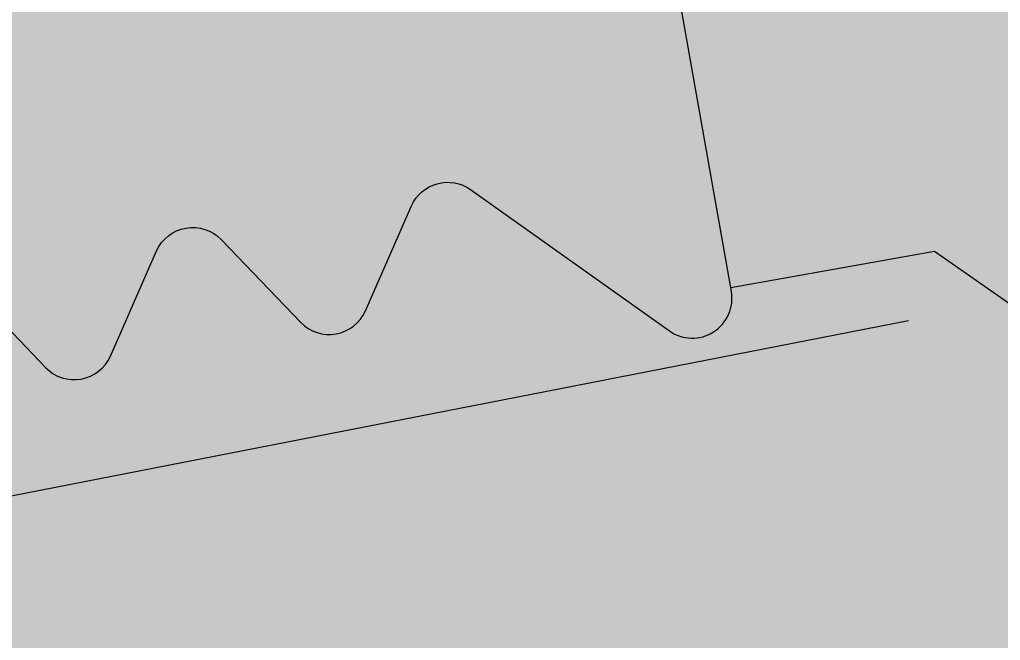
# Model space of a CAD drawing. Header units: millimetres. Extents: x -455656 to 9247092, y 0 to 412358.
# Drawn here: x 75385.52 to 75393.02, y 354021.02 to 354025.77 of the extents above; entities that cross this region are included whole.
import ezdxf
from ezdxf import colors
from ezdxf.entities.mleader import LeaderData, LeaderLine
from ezdxf.enums import TextEntityAlignment as Align
from ezdxf.math import Vec2, Vec3

# ---------------------------------------------------------------- set-up
doc = ezdxf.new("R2018")
doc.units = ezdxf.units.MM
doc.header["$MEASUREMENT"] = 0
doc.layers.get('0').update_dxf_attribs({"color": 250, "lineweight": 9})
doc.layers.add('АР_Названия помещений', color=124, linetype='Continuous', lineweight=5, plot=False)
for name, color, linetype, lineweight in [('АР_Номер помещения', 1, 'Continuous', 25), ('АР_Помещения_площадь', 19, 'Continuous', 9), ('подлога', 250, 'Continuous', 9)]:
    doc.layers.add(name, color=color, linetype=linetype, lineweight=lineweight)
doc.styles.add('ISOCPEUR', font='isocpeur.ttf', dxfattribs={"width": 0.7})
doc.styles.get("Standard").update_dxf_attribs({"font": 'isocpeur.ttf'})

# ---------------------------------------------------------------- blocks, each defined once
blk = doc.blocks.new('*U232')
at = {"color": 7, "style": 'ISOCPEUR', "width": 0.7, "flags": 1}
blk.add_attdef('КАТЕГОРИЯ', (-499.1655, -2092.1864), '', height=250, dxfattribs=at)
at = {"layer": 'АР_Номер помещения', "color": 7, "style": 'ISOCPEUR', "width": 0.7}
blk.add_attdef('НОМЕР_ПОМЕЩЕНИЯ', text='', height=300, dxfattribs=at).set_placement((1135.2371, -4683.519), align=Align.MIDDLE_CENTER)
at = {"layer": 'АР_Помещения_площадь', "color": 7, "lineweight": 30, "width": 0.7, "flags": 104}
blk.add_attdef('ИМЯ_ПОМЕЩЕНИЯ', text='', height=100, dxfattribs=at).set_placement((157.6277, 1217.1414), align=Align.MIDDLE_CENTER)
at = {"layer": 'АР_Помещения_площадь', "color": 7, "style": 'ISOCPEUR', "width": 0.7}
blk.add_attdef('ПЛОЩАДЬ_ПОМЕЩЕНИЯ', text='', height=200, dxfattribs=at).set_placement((6388.0509, -10752.088), align=Align.MIDDLE_RIGHT)
blk = doc.blocks.new('*U228')
at = {"color": 7, "style": 'ISOCPEUR', "width": 0.7, "flags": 1}
blk.add_attdef('КАТЕГОРИЯ', (-499.1655, -2092.1864), '', height=250, dxfattribs=at)
at = {"layer": 'АР_Номер помещения', "color": 7, "style": 'ISOCPEUR', "width": 0.7}
blk.add_attdef('НОМЕР_ПОМЕЩЕНИЯ', text='', height=300, dxfattribs=at).set_placement((-20232.6794, 2600.0775), align=Align.MIDDLE_CENTER)
at = {"layer": 'АР_Помещения_площадь', "color": 7, "style": 'ISOCPEUR', "width": 0.7}
blk.add_attdef('ПЛОЩАДЬ_ПОМЕЩЕНИЯ', text='', height=200, dxfattribs=at).set_placement((-20053.4577, 1769.6832), align=Align.MIDDLE_RIGHT)
at = {"layer": 'АР_Помещения_площадь', "color": 7, "lineweight": 30, "width": 0.7, "flags": 104}
blk.add_attdef('ИМЯ_ПОМЕЩЕНИЯ', text='', height=100, dxfattribs=at).set_placement((157.6277, 1217.1414), align=Align.MIDDLE_CENTER)
blk = doc.blocks.new('*U229')
at = {"color": 7, "style": 'ISOCPEUR', "width": 0.7, "flags": 1}
blk.add_attdef('КАТЕГОРИЯ', (-499.1655, -2092.1864), '', height=250, dxfattribs=at)
at = {"layer": 'АР_Номер помещения', "color": 7, "style": 'ISOCPEUR', "width": 0.7}
blk.add_attdef('НОМЕР_ПОМЕЩЕНИЯ', text='', height=300, dxfattribs=at).set_placement((-17103.9187, 4164.0089), align=Align.MIDDLE_CENTER)
at = {"layer": 'АР_Помещения_площадь', "color": 7, "style": 'ISOCPEUR', "width": 0.7}
blk.add_attdef('ПЛОЩАДЬ_ПОМЕЩЕНИЯ', text='', height=200, dxfattribs=at).set_placement((-15108.805, 2968.3807), align=Align.MIDDLE_RIGHT)
at = {"layer": 'АР_Помещения_площадь', "color": 7, "lineweight": 30, "width": 0.7, "flags": 104}
blk.add_attdef('ИМЯ_ПОМЕЩЕНИЯ', text='', height=100, dxfattribs=at).set_placement((157.6277, 1217.1414), align=Align.MIDDLE_CENTER)
blk = doc.blocks.new('_DotSmall')
at = {"color": 0, "linetype": 'ByBlock', "const_width": 0.5}
blk.add_lwpolyline([(-0.0625, 0, 1), (0.0625, 0, 1)], format="xyb", close=True, dxfattribs=at)

msp = doc.modelspace()

# ---------------------------------------------------------------- linework, layer by layer
at = {"layer": 'подлога', "color": 5, "ltscale": 150}
msp.add_line((75392.3189, 354023.462), (73331.1222, 353621.5128), dxfattribs=at)
msp.add_line((75392.3189, 354023.462), (73331.1222, 353621.5128), dxfattribs=at)
msp.add_line((75392.3189, 354023.462), (73331.1222, 353621.5128), dxfattribs=at)
msp.add_line((75392.3189, 354023.462), (73331.1222, 353621.5128), dxfattribs=at)
msp.add_line((75392.3189, 354023.462), (73331.1222, 353621.5128), dxfattribs=at)
msp.add_line((75392.3189, 354023.462), (73331.1222, 353621.5128), dxfattribs=at)
msp.add_line((75392.3189, 354023.462), (73331.1222, 353621.5128), dxfattribs=at)
msp.add_line((75392.3189, 354023.462), (73331.1222, 353621.5128), dxfattribs=at)
msp.add_line((75392.3189, 354023.462), (73331.1222, 353621.5128), dxfattribs=at)
msp.add_line((75392.3189, 354023.462), (73331.1222, 353621.5128), dxfattribs=at)
msp.add_line((75392.3189, 354023.462), (73331.1222, 353621.5128), dxfattribs=at)
msp.add_line((75392.3189, 354023.462), (73331.1222, 353621.5128), dxfattribs=at)
msp.add_line((75392.3189, 354023.462), (73331.1222, 353621.5128), dxfattribs=at)
msp.add_line((75392.3189, 354023.462), (73331.1222, 353621.5128), dxfattribs=at)
msp.add_line((75392.3189, 354023.462), (73331.1222, 353621.5128), dxfattribs=at)
msp.add_line((75392.3189, 354023.462), (73331.1222, 353621.5128), dxfattribs=at)
msp.add_line((75392.3189, 354023.462), (73331.1222, 353621.5128), dxfattribs=at)
msp.add_line((75392.3189, 354023.462), (73331.1222, 353621.5128), dxfattribs=at)
msp.add_line((75392.3189, 354023.462), (73331.1222, 353621.5128), dxfattribs=at)
msp.add_line((75392.3189, 354023.462), (73331.1222, 353621.5128), dxfattribs=at)
msp.add_line((75392.3189, 354023.462), (73331.1222, 353621.5128), dxfattribs=at)
msp.add_line((75392.3189, 354023.462), (73331.1222, 353621.5128), dxfattribs=at)
msp.add_line((75392.3189, 354023.462), (73331.1222, 353621.5128), dxfattribs=at)
msp.add_line((75392.3189, 354023.462), (73331.1222, 353621.5128), dxfattribs=at)
msp.add_line((75392.3189, 354023.462), (73331.1222, 353621.5128), dxfattribs=at)
msp.add_line((75392.3189, 354023.462), (73331.1222, 353621.5128), dxfattribs=at)
msp.add_line((75392.3189, 354023.462), (73331.1222, 353621.5128), dxfattribs=at)
msp.add_line((75392.3189, 354023.462), (73331.1222, 353621.5128), dxfattribs=at)
msp.add_line((75392.3189, 354023.462), (73331.1222, 353621.5128), dxfattribs=at)
msp.add_line((75392.3189, 354023.462), (73331.1222, 353621.5128), dxfattribs=at)
msp.add_line((75392.3189, 354023.462), (73331.1222, 353621.5128), dxfattribs=at)
msp.add_line((75392.3189, 354023.462), (73331.1222, 353621.5128), dxfattribs=at)
msp.add_line((75392.3189, 354023.462), (73331.1222, 353621.5128), dxfattribs=at)
msp.add_line((75392.3189, 354023.462), (73331.1222, 353621.5128), dxfattribs=at)
msp.add_line((75392.3189, 354023.462), (73331.1222, 353621.5128), dxfattribs=at)
msp.add_line((75392.3189, 354023.462), (73331.1222, 353621.5128), dxfattribs=at)
msp.add_line((75392.3189, 354023.462), (73331.1222, 353621.5128), dxfattribs=at)
msp.add_line((75392.3189, 354023.462), (73331.1222, 353621.5128), dxfattribs=at)
msp.add_line((75392.3189, 354023.462), (73331.1222, 353621.5128), dxfattribs=at)
msp.add_line((75392.3189, 354023.462), (73331.1222, 353621.5128), dxfattribs=at)
msp.add_line((75392.3189, 354023.462), (73331.1222, 353621.5128), dxfattribs=at)
msp.add_line((75392.3189, 354023.462), (73331.1222, 353621.5128), dxfattribs=at)
msp.add_line((75392.3189, 354023.462), (73331.1222, 353621.5128), dxfattribs=at)
at = {"layer": 'подлога', "color": 5, "lineweight": 0, "ltscale": 100, "transparency": 33554687}
msp.add_lwpolyline([(75378.4562, 354030.6095), (75379.7116, 354023.5265, 0.430028), (75380.0679, 354023.2622), (75380.7882, 354023.3899, 0.109814), (75380.91, 354023.4405), (75382.802, 354024.6426, -0.800036), (75383.2422, 354024.2427, -0.079083), (75381.2427, 354021.836, 0.348803), (75381.0729, 354021.368, 0.436125), (75381.9445, 354021.2269, 0.038423), (75383.124, 354022.4386, -0.086853), (75384.7338, 354023.7879, -0.346763), (75385.108, 354023.7396), (75385.7159, 354023.1043, 0.527877), (75386.2114, 354023.1922), (75386.564, 354023.9976, -0.527877), (75387.0595, 354024.0854), (75387.6675, 354023.4502, 0.527877), (75388.163, 354023.5381), (75388.5156, 354024.3435, -0.469739), (75388.968, 354024.468), (75390.4889, 354023.3852, 0.667984), (75390.9637, 354023.6882), (75389.3934, 354032.548, 0.414214)], format="xyb", dxfattribs=at)
msp.add_lwpolyline([(75378.4562, 354030.6095), (75379.7116, 354023.5265, 0.430028), (75380.0679, 354023.2622), (75380.7882, 354023.3899, 0.109814), (75380.91, 354023.4405), (75382.802, 354024.6426, -0.800036), (75383.2422, 354024.2427, -0.079083), (75381.2427, 354021.836, 0.348803), (75381.0729, 354021.368, 0.436125), (75381.9445, 354021.2269, 0.038423), (75383.124, 354022.4386, -0.086853), (75384.7338, 354023.7879, -0.346763), (75385.108, 354023.7396), (75385.7159, 354023.1043, 0.527877), (75386.2114, 354023.1922), (75386.564, 354023.9976, -0.527877), (75387.0595, 354024.0854), (75387.6675, 354023.4502, 0.527877), (75388.163, 354023.5381), (75388.5156, 354024.3435, -0.469739), (75388.968, 354024.468), (75390.4889, 354023.3852, 0.667984), (75390.9637, 354023.6882), (75389.3934, 354032.548, 0.414214)], format="xyb", dxfattribs=at)
msp.add_lwpolyline([(75378.4562, 354030.6095), (75379.7116, 354023.5265, 0.430028), (75380.0679, 354023.2622), (75380.7882, 354023.3899, 0.109814), (75380.91, 354023.4405), (75382.802, 354024.6426, -0.800036), (75383.2422, 354024.2427, -0.079083), (75381.2427, 354021.836, 0.348803), (75381.0729, 354021.368, 0.436125), (75381.9445, 354021.2269, 0.038423), (75383.124, 354022.4386, -0.086853), (75384.7338, 354023.7879, -0.346763), (75385.108, 354023.7396), (75385.7159, 354023.1043, 0.527877), (75386.2114, 354023.1922), (75386.564, 354023.9976, -0.527877), (75387.0595, 354024.0854), (75387.6675, 354023.4502, 0.527877), (75388.163, 354023.5381), (75388.5156, 354024.3435, -0.469739), (75388.968, 354024.468), (75390.4889, 354023.3852, 0.667984), (75390.9637, 354023.6882), (75389.3934, 354032.548, 0.414214)], format="xyb", dxfattribs=at)
msp.add_lwpolyline([(75378.4562, 354030.6095), (75379.7116, 354023.5265, 0.430028), (75380.0679, 354023.2622), (75380.7882, 354023.3899, 0.109814), (75380.91, 354023.4405), (75382.802, 354024.6426, -0.800036), (75383.2422, 354024.2427, -0.079083), (75381.2427, 354021.836, 0.348803), (75381.0729, 354021.368, 0.436125), (75381.9445, 354021.2269, 0.038423), (75383.124, 354022.4386, -0.086853), (75384.7338, 354023.7879, -0.346763), (75385.108, 354023.7396), (75385.7159, 354023.1043, 0.527877), (75386.2114, 354023.1922), (75386.564, 354023.9976, -0.527877), (75387.0595, 354024.0854), (75387.6675, 354023.4502, 0.527877), (75388.163, 354023.5381), (75388.5156, 354024.3435, -0.469739), (75388.968, 354024.468), (75390.4889, 354023.3852, 0.667984), (75390.9637, 354023.6882), (75389.3934, 354032.548, 0.414214)], format="xyb", dxfattribs=at)
msp.add_lwpolyline([(75378.4562, 354030.6095), (75379.7116, 354023.5265, 0.430028), (75380.0679, 354023.2622), (75380.7882, 354023.3899, 0.109814), (75380.91, 354023.4405), (75382.802, 354024.6426, -0.800036), (75383.2422, 354024.2427, -0.079083), (75381.2427, 354021.836, 0.348803), (75381.0729, 354021.368, 0.436125), (75381.9445, 354021.2269, 0.038423), (75383.124, 354022.4386, -0.086853), (75384.7338, 354023.7879, -0.346763), (75385.108, 354023.7396), (75385.7159, 354023.1043, 0.527877), (75386.2114, 354023.1922), (75386.564, 354023.9976, -0.527877), (75387.0595, 354024.0854), (75387.6675, 354023.4502, 0.527877), (75388.163, 354023.5381), (75388.5156, 354024.3435, -0.469739), (75388.968, 354024.468), (75390.4889, 354023.3852, 0.667984), (75390.9637, 354023.6882), (75389.3934, 354032.548, 0.414214)], format="xyb", dxfattribs=at)
msp.add_lwpolyline([(75378.4562, 354030.6095), (75379.7116, 354023.5265, 0.430028), (75380.0679, 354023.2622), (75380.7882, 354023.3899, 0.109814), (75380.91, 354023.4405), (75382.802, 354024.6426, -0.800036), (75383.2422, 354024.2427, -0.079083), (75381.2427, 354021.836, 0.348803), (75381.0729, 354021.368, 0.436125), (75381.9445, 354021.2269, 0.038423), (75383.124, 354022.4386, -0.086853), (75384.7338, 354023.7879, -0.346763), (75385.108, 354023.7396), (75385.7159, 354023.1043, 0.527877), (75386.2114, 354023.1922), (75386.564, 354023.9976, -0.527877), (75387.0595, 354024.0854), (75387.6675, 354023.4502, 0.527877), (75388.163, 354023.5381), (75388.5156, 354024.3435, -0.469739), (75388.968, 354024.468), (75390.4889, 354023.3852, 0.667984), (75390.9637, 354023.6882), (75389.3934, 354032.548, 0.414214)], format="xyb", dxfattribs=at)
msp.add_lwpolyline([(75378.4562, 354030.6095), (75379.7116, 354023.5265, 0.430028), (75380.0679, 354023.2622), (75380.7882, 354023.3899, 0.109814), (75380.91, 354023.4405), (75382.802, 354024.6426, -0.800036), (75383.2422, 354024.2427, -0.079083), (75381.2427, 354021.836, 0.348803), (75381.0729, 354021.368, 0.436125), (75381.9445, 354021.2269, 0.038423), (75383.124, 354022.4386, -0.086853), (75384.7338, 354023.7879, -0.346763), (75385.108, 354023.7396), (75385.7159, 354023.1043, 0.527877), (75386.2114, 354023.1922), (75386.564, 354023.9976, -0.527877), (75387.0595, 354024.0854), (75387.6675, 354023.4502, 0.527877), (75388.163, 354023.5381), (75388.5156, 354024.3435, -0.469739), (75388.968, 354024.468), (75390.4889, 354023.3852, 0.667984), (75390.9637, 354023.6882), (75389.3934, 354032.548, 0.414214)], format="xyb", dxfattribs=at)
msp.add_lwpolyline([(75378.4562, 354030.6095), (75379.7116, 354023.5265, 0.430028), (75380.0679, 354023.2622), (75380.7882, 354023.3899, 0.109814), (75380.91, 354023.4405), (75382.802, 354024.6426, -0.800036), (75383.2422, 354024.2427, -0.079083), (75381.2427, 354021.836, 0.348803), (75381.0729, 354021.368, 0.436125), (75381.9445, 354021.2269, 0.038423), (75383.124, 354022.4386, -0.086853), (75384.7338, 354023.7879, -0.346763), (75385.108, 354023.7396), (75385.7159, 354023.1043, 0.527877), (75386.2114, 354023.1922), (75386.564, 354023.9976, -0.527877), (75387.0595, 354024.0854), (75387.6675, 354023.4502, 0.527877), (75388.163, 354023.5381), (75388.5156, 354024.3435, -0.469739), (75388.968, 354024.468), (75390.4889, 354023.3852, 0.667984), (75390.9637, 354023.6882), (75389.3934, 354032.548, 0.414214)], format="xyb", dxfattribs=at)
msp.add_lwpolyline([(75378.4562, 354030.6095), (75379.7116, 354023.5265, 0.430028), (75380.0679, 354023.2622), (75380.7882, 354023.3899, 0.109814), (75380.91, 354023.4405), (75382.802, 354024.6426, -0.800036), (75383.2422, 354024.2427, -0.079083), (75381.2427, 354021.836, 0.348803), (75381.0729, 354021.368, 0.436125), (75381.9445, 354021.2269, 0.038423), (75383.124, 354022.4386, -0.086853), (75384.7338, 354023.7879, -0.346763), (75385.108, 354023.7396), (75385.7159, 354023.1043, 0.527877), (75386.2114, 354023.1922), (75386.564, 354023.9976, -0.527877), (75387.0595, 354024.0854), (75387.6675, 354023.4502, 0.527877), (75388.163, 354023.5381), (75388.5156, 354024.3435, -0.469739), (75388.968, 354024.468), (75390.4889, 354023.3852, 0.667984), (75390.9637, 354023.6882), (75389.3934, 354032.548, 0.414214)], format="xyb", dxfattribs=at)
msp.add_lwpolyline([(75378.4562, 354030.6095), (75379.7116, 354023.5265, 0.430028), (75380.0679, 354023.2622), (75380.7882, 354023.3899, 0.109814), (75380.91, 354023.4405), (75382.802, 354024.6426, -0.800036), (75383.2422, 354024.2427, -0.079083), (75381.2427, 354021.836, 0.348803), (75381.0729, 354021.368, 0.436125), (75381.9445, 354021.2269, 0.038423), (75383.124, 354022.4386, -0.086853), (75384.7338, 354023.7879, -0.346763), (75385.108, 354023.7396), (75385.7159, 354023.1043, 0.527877), (75386.2114, 354023.1922), (75386.564, 354023.9976, -0.527877), (75387.0595, 354024.0854), (75387.6675, 354023.4502, 0.527877), (75388.163, 354023.5381), (75388.5156, 354024.3435, -0.469739), (75388.968, 354024.468), (75390.4889, 354023.3852, 0.667984), (75390.9637, 354023.6882), (75389.3934, 354032.548, 0.414214)], format="xyb", dxfattribs=at)
msp.add_lwpolyline([(75378.4562, 354030.6095), (75379.7116, 354023.5265, 0.430028), (75380.0679, 354023.2622), (75380.7882, 354023.3899, 0.109814), (75380.91, 354023.4405), (75382.802, 354024.6426, -0.800036), (75383.2422, 354024.2427, -0.079083), (75381.2427, 354021.836, 0.348803), (75381.0729, 354021.368, 0.436125), (75381.9445, 354021.2269, 0.038423), (75383.124, 354022.4386, -0.086853), (75384.7338, 354023.7879, -0.346763), (75385.108, 354023.7396), (75385.7159, 354023.1043, 0.527877), (75386.2114, 354023.1922), (75386.564, 354023.9976, -0.527877), (75387.0595, 354024.0854), (75387.6675, 354023.4502, 0.527877), (75388.163, 354023.5381), (75388.5156, 354024.3435, -0.469739), (75388.968, 354024.468), (75390.4889, 354023.3852, 0.667984), (75390.9637, 354023.6882), (75389.3934, 354032.548, 0.414214)], format="xyb", dxfattribs=at)
msp.add_lwpolyline([(75378.4562, 354030.6095), (75379.7116, 354023.5265, 0.430028), (75380.0679, 354023.2622), (75380.7882, 354023.3899, 0.109814), (75380.91, 354023.4405), (75382.802, 354024.6426, -0.800036), (75383.2422, 354024.2427, -0.079083), (75381.2427, 354021.836, 0.348803), (75381.0729, 354021.368, 0.436125), (75381.9445, 354021.2269, 0.038423), (75383.124, 354022.4386, -0.086853), (75384.7338, 354023.7879, -0.346763), (75385.108, 354023.7396), (75385.7159, 354023.1043, 0.527877), (75386.2114, 354023.1922), (75386.564, 354023.9976, -0.527877), (75387.0595, 354024.0854), (75387.6675, 354023.4502, 0.527877), (75388.163, 354023.5381), (75388.5156, 354024.3435, -0.469739), (75388.968, 354024.468), (75390.4889, 354023.3852, 0.667984), (75390.9637, 354023.6882), (75389.3934, 354032.548, 0.414214)], format="xyb", dxfattribs=at)
msp.add_lwpolyline([(75378.4562, 354030.6095), (75379.7116, 354023.5265, 0.430028), (75380.0679, 354023.2622), (75380.7882, 354023.3899, 0.109814), (75380.91, 354023.4405), (75382.802, 354024.6426, -0.800036), (75383.2422, 354024.2427, -0.079083), (75381.2427, 354021.836, 0.348803), (75381.0729, 354021.368, 0.436125), (75381.9445, 354021.2269, 0.038423), (75383.124, 354022.4386, -0.086853), (75384.7338, 354023.7879, -0.346763), (75385.108, 354023.7396), (75385.7159, 354023.1043, 0.527877), (75386.2114, 354023.1922), (75386.564, 354023.9976, -0.527877), (75387.0595, 354024.0854), (75387.6675, 354023.4502, 0.527877), (75388.163, 354023.5381), (75388.5156, 354024.3435, -0.469739), (75388.968, 354024.468), (75390.4889, 354023.3852, 0.667984), (75390.9637, 354023.6882), (75389.3934, 354032.548, 0.414214)], format="xyb", dxfattribs=at)
msp.add_lwpolyline([(75378.4562, 354030.6095), (75379.7116, 354023.5265, 0.430028), (75380.0679, 354023.2622), (75380.7882, 354023.3899, 0.109814), (75380.91, 354023.4405), (75382.802, 354024.6426, -0.800036), (75383.2422, 354024.2427, -0.079083), (75381.2427, 354021.836, 0.348803), (75381.0729, 354021.368, 0.436125), (75381.9445, 354021.2269, 0.038423), (75383.124, 354022.4386, -0.086853), (75384.7338, 354023.7879, -0.346763), (75385.108, 354023.7396), (75385.7159, 354023.1043, 0.527877), (75386.2114, 354023.1922), (75386.564, 354023.9976, -0.527877), (75387.0595, 354024.0854), (75387.6675, 354023.4502, 0.527877), (75388.163, 354023.5381), (75388.5156, 354024.3435, -0.469739), (75388.968, 354024.468), (75390.4889, 354023.3852, 0.667984), (75390.9637, 354023.6882), (75389.3934, 354032.548, 0.414214)], format="xyb", dxfattribs=at)
msp.add_lwpolyline([(75378.4562, 354030.6095), (75379.7116, 354023.5265, 0.430028), (75380.0679, 354023.2622), (75380.7882, 354023.3899, 0.109814), (75380.91, 354023.4405), (75382.802, 354024.6426, -0.800036), (75383.2422, 354024.2427, -0.079083), (75381.2427, 354021.836, 0.348803), (75381.0729, 354021.368, 0.436125), (75381.9445, 354021.2269, 0.038423), (75383.124, 354022.4386, -0.086853), (75384.7338, 354023.7879, -0.346763), (75385.108, 354023.7396), (75385.7159, 354023.1043, 0.527877), (75386.2114, 354023.1922), (75386.564, 354023.9976, -0.527877), (75387.0595, 354024.0854), (75387.6675, 354023.4502, 0.527877), (75388.163, 354023.5381), (75388.5156, 354024.3435, -0.469739), (75388.968, 354024.468), (75390.4889, 354023.3852, 0.667984), (75390.9637, 354023.6882), (75389.3934, 354032.548, 0.414214)], format="xyb", dxfattribs=at)
msp.add_lwpolyline([(75378.4562, 354030.6095), (75379.7116, 354023.5265, 0.430028), (75380.0679, 354023.2622), (75380.7882, 354023.3899, 0.109814), (75380.91, 354023.4405), (75382.802, 354024.6426, -0.800036), (75383.2422, 354024.2427, -0.079083), (75381.2427, 354021.836, 0.348803), (75381.0729, 354021.368, 0.436125), (75381.9445, 354021.2269, 0.038423), (75383.124, 354022.4386, -0.086853), (75384.7338, 354023.7879, -0.346763), (75385.108, 354023.7396), (75385.7159, 354023.1043, 0.527877), (75386.2114, 354023.1922), (75386.564, 354023.9976, -0.527877), (75387.0595, 354024.0854), (75387.6675, 354023.4502, 0.527877), (75388.163, 354023.5381), (75388.5156, 354024.3435, -0.469739), (75388.968, 354024.468), (75390.4889, 354023.3852, 0.667984), (75390.9637, 354023.6882), (75389.3934, 354032.548, 0.414214)], format="xyb", dxfattribs=at)
msp.add_lwpolyline([(75378.4562, 354030.6095), (75379.7116, 354023.5265, 0.430028), (75380.0679, 354023.2622), (75380.7882, 354023.3899, 0.109814), (75380.91, 354023.4405), (75382.802, 354024.6426, -0.800036), (75383.2422, 354024.2427, -0.079083), (75381.2427, 354021.836, 0.348803), (75381.0729, 354021.368, 0.436125), (75381.9445, 354021.2269, 0.038423), (75383.124, 354022.4386, -0.086853), (75384.7338, 354023.7879, -0.346763), (75385.108, 354023.7396), (75385.7159, 354023.1043, 0.527877), (75386.2114, 354023.1922), (75386.564, 354023.9976, -0.527877), (75387.0595, 354024.0854), (75387.6675, 354023.4502, 0.527877), (75388.163, 354023.5381), (75388.5156, 354024.3435, -0.469739), (75388.968, 354024.468), (75390.4889, 354023.3852, 0.667984), (75390.9637, 354023.6882), (75389.3934, 354032.548, 0.414214)], format="xyb", dxfattribs=at)
msp.add_lwpolyline([(75378.4562, 354030.6095), (75379.7116, 354023.5265, 0.430028), (75380.0679, 354023.2622), (75380.7882, 354023.3899, 0.109814), (75380.91, 354023.4405), (75382.802, 354024.6426, -0.800036), (75383.2422, 354024.2427, -0.079083), (75381.2427, 354021.836, 0.348803), (75381.0729, 354021.368, 0.436125), (75381.9445, 354021.2269, 0.038423), (75383.124, 354022.4386, -0.086853), (75384.7338, 354023.7879, -0.346763), (75385.108, 354023.7396), (75385.7159, 354023.1043, 0.527877), (75386.2114, 354023.1922), (75386.564, 354023.9976, -0.527877), (75387.0595, 354024.0854), (75387.6675, 354023.4502, 0.527877), (75388.163, 354023.5381), (75388.5156, 354024.3435, -0.469739), (75388.968, 354024.468), (75390.4889, 354023.3852, 0.667984), (75390.9637, 354023.6882), (75389.3934, 354032.548, 0.414214)], format="xyb", dxfattribs=at)
msp.add_lwpolyline([(75378.4562, 354030.6095), (75379.7116, 354023.5265, 0.430028), (75380.0679, 354023.2622), (75380.7882, 354023.3899, 0.109814), (75380.91, 354023.4405), (75382.802, 354024.6426, -0.800036), (75383.2422, 354024.2427, -0.079083), (75381.2427, 354021.836, 0.348803), (75381.0729, 354021.368, 0.436125), (75381.9445, 354021.2269, 0.038423), (75383.124, 354022.4386, -0.086853), (75384.7338, 354023.7879, -0.346763), (75385.108, 354023.7396), (75385.7159, 354023.1043, 0.527877), (75386.2114, 354023.1922), (75386.564, 354023.9976, -0.527877), (75387.0595, 354024.0854), (75387.6675, 354023.4502, 0.527877), (75388.163, 354023.5381), (75388.5156, 354024.3435, -0.469739), (75388.968, 354024.468), (75390.4889, 354023.3852, 0.667984), (75390.9637, 354023.6882), (75389.3934, 354032.548, 0.414214)], format="xyb", dxfattribs=at)
msp.add_lwpolyline([(75378.4562, 354030.6095), (75379.7116, 354023.5265, 0.430028), (75380.0679, 354023.2622), (75380.7882, 354023.3899, 0.109814), (75380.91, 354023.4405), (75382.802, 354024.6426, -0.800036), (75383.2422, 354024.2427, -0.079083), (75381.2427, 354021.836, 0.348803), (75381.0729, 354021.368, 0.436125), (75381.9445, 354021.2269, 0.038423), (75383.124, 354022.4386, -0.086853), (75384.7338, 354023.7879, -0.346763), (75385.108, 354023.7396), (75385.7159, 354023.1043, 0.527877), (75386.2114, 354023.1922), (75386.564, 354023.9976, -0.527877), (75387.0595, 354024.0854), (75387.6675, 354023.4502, 0.527877), (75388.163, 354023.5381), (75388.5156, 354024.3435, -0.469739), (75388.968, 354024.468), (75390.4889, 354023.3852, 0.667984), (75390.9637, 354023.6882), (75389.3934, 354032.548, 0.414214)], format="xyb", dxfattribs=at)
msp.add_lwpolyline([(75378.4562, 354030.6095), (75379.7116, 354023.5265, 0.430028), (75380.0679, 354023.2622), (75380.7882, 354023.3899, 0.109814), (75380.91, 354023.4405), (75382.802, 354024.6426, -0.800036), (75383.2422, 354024.2427, -0.079083), (75381.2427, 354021.836, 0.348803), (75381.0729, 354021.368, 0.436125), (75381.9445, 354021.2269, 0.038423), (75383.124, 354022.4386, -0.086853), (75384.7338, 354023.7879, -0.346763), (75385.108, 354023.7396), (75385.7159, 354023.1043, 0.527877), (75386.2114, 354023.1922), (75386.564, 354023.9976, -0.527877), (75387.0595, 354024.0854), (75387.6675, 354023.4502, 0.527877), (75388.163, 354023.5381), (75388.5156, 354024.3435, -0.469739), (75388.968, 354024.468), (75390.4889, 354023.3852, 0.667984), (75390.9637, 354023.6882), (75389.3934, 354032.548, 0.414214)], format="xyb", dxfattribs=at)
msp.add_lwpolyline([(75378.4562, 354030.6095), (75379.7116, 354023.5265, 0.430028), (75380.0679, 354023.2622), (75380.7882, 354023.3899, 0.109814), (75380.91, 354023.4405), (75382.802, 354024.6426, -0.800036), (75383.2422, 354024.2427, -0.079083), (75381.2427, 354021.836, 0.348803), (75381.0729, 354021.368, 0.436125), (75381.9445, 354021.2269, 0.038423), (75383.124, 354022.4386, -0.086853), (75384.7338, 354023.7879, -0.346763), (75385.108, 354023.7396), (75385.7159, 354023.1043, 0.527877), (75386.2114, 354023.1922), (75386.564, 354023.9976, -0.527877), (75387.0595, 354024.0854), (75387.6675, 354023.4502, 0.527877), (75388.163, 354023.5381), (75388.5156, 354024.3435, -0.469739), (75388.968, 354024.468), (75390.4889, 354023.3852, 0.667984), (75390.9637, 354023.6882), (75389.3934, 354032.548, 0.414214)], format="xyb", dxfattribs=at)
msp.add_lwpolyline([(75378.4562, 354030.6095), (75379.7116, 354023.5265, 0.430028), (75380.0679, 354023.2622), (75380.7882, 354023.3899, 0.109814), (75380.91, 354023.4405), (75382.802, 354024.6426, -0.800036), (75383.2422, 354024.2427, -0.079083), (75381.2427, 354021.836, 0.348803), (75381.0729, 354021.368, 0.436125), (75381.9445, 354021.2269, 0.038423), (75383.124, 354022.4386, -0.086853), (75384.7338, 354023.7879, -0.346763), (75385.108, 354023.7396), (75385.7159, 354023.1043, 0.527877), (75386.2114, 354023.1922), (75386.564, 354023.9976, -0.527877), (75387.0595, 354024.0854), (75387.6675, 354023.4502, 0.527877), (75388.163, 354023.5381), (75388.5156, 354024.3435, -0.469739), (75388.968, 354024.468), (75390.4889, 354023.3852, 0.667984), (75390.9637, 354023.6882), (75389.3934, 354032.548, 0.414214)], format="xyb", dxfattribs=at)
msp.add_lwpolyline([(75378.4562, 354030.6095), (75379.7116, 354023.5265, 0.430028), (75380.0679, 354023.2622), (75380.7882, 354023.3899, 0.109814), (75380.91, 354023.4405), (75382.802, 354024.6426, -0.800036), (75383.2422, 354024.2427, -0.079083), (75381.2427, 354021.836, 0.348803), (75381.0729, 354021.368, 0.436125), (75381.9445, 354021.2269, 0.038423), (75383.124, 354022.4386, -0.086853), (75384.7338, 354023.7879, -0.346763), (75385.108, 354023.7396), (75385.7159, 354023.1043, 0.527877), (75386.2114, 354023.1922), (75386.564, 354023.9976, -0.527877), (75387.0595, 354024.0854), (75387.6675, 354023.4502, 0.527877), (75388.163, 354023.5381), (75388.5156, 354024.3435, -0.469739), (75388.968, 354024.468), (75390.4889, 354023.3852, 0.667984), (75390.9637, 354023.6882), (75389.3934, 354032.548, 0.414214)], format="xyb", dxfattribs=at)
msp.add_lwpolyline([(75378.4562, 354030.6095), (75379.7116, 354023.5265, 0.430028), (75380.0679, 354023.2622), (75380.7882, 354023.3899, 0.109814), (75380.91, 354023.4405), (75382.802, 354024.6426, -0.800036), (75383.2422, 354024.2427, -0.079083), (75381.2427, 354021.836, 0.348803), (75381.0729, 354021.368, 0.436125), (75381.9445, 354021.2269, 0.038423), (75383.124, 354022.4386, -0.086853), (75384.7338, 354023.7879, -0.346763), (75385.108, 354023.7396), (75385.7159, 354023.1043, 0.527877), (75386.2114, 354023.1922), (75386.564, 354023.9976, -0.527877), (75387.0595, 354024.0854), (75387.6675, 354023.4502, 0.527877), (75388.163, 354023.5381), (75388.5156, 354024.3435, -0.469739), (75388.968, 354024.468), (75390.4889, 354023.3852, 0.667984), (75390.9637, 354023.6882), (75389.3934, 354032.548, 0.414214)], format="xyb", dxfattribs=at)
msp.add_lwpolyline([(75378.4562, 354030.6095), (75379.7116, 354023.5265, 0.430028), (75380.0679, 354023.2622), (75380.7882, 354023.3899, 0.109814), (75380.91, 354023.4405), (75382.802, 354024.6426, -0.800036), (75383.2422, 354024.2427, -0.079083), (75381.2427, 354021.836, 0.348803), (75381.0729, 354021.368, 0.436125), (75381.9445, 354021.2269, 0.038423), (75383.124, 354022.4386, -0.086853), (75384.7338, 354023.7879, -0.346763), (75385.108, 354023.7396), (75385.7159, 354023.1043, 0.527877), (75386.2114, 354023.1922), (75386.564, 354023.9976, -0.527877), (75387.0595, 354024.0854), (75387.6675, 354023.4502, 0.527877), (75388.163, 354023.5381), (75388.5156, 354024.3435, -0.469739), (75388.968, 354024.468), (75390.4889, 354023.3852, 0.667984), (75390.9637, 354023.6882), (75389.3934, 354032.548, 0.414214)], format="xyb", dxfattribs=at)
msp.add_lwpolyline([(75378.4562, 354030.6095), (75379.7116, 354023.5265, 0.430028), (75380.0679, 354023.2622), (75380.7882, 354023.3899, 0.109814), (75380.91, 354023.4405), (75382.802, 354024.6426, -0.800036), (75383.2422, 354024.2427, -0.079083), (75381.2427, 354021.836, 0.348803), (75381.0729, 354021.368, 0.436125), (75381.9445, 354021.2269, 0.038423), (75383.124, 354022.4386, -0.086853), (75384.7338, 354023.7879, -0.346763), (75385.108, 354023.7396), (75385.7159, 354023.1043, 0.527877), (75386.2114, 354023.1922), (75386.564, 354023.9976, -0.527877), (75387.0595, 354024.0854), (75387.6675, 354023.4502, 0.527877), (75388.163, 354023.5381), (75388.5156, 354024.3435, -0.469739), (75388.968, 354024.468), (75390.4889, 354023.3852, 0.667984), (75390.9637, 354023.6882), (75389.3934, 354032.548, 0.414214)], format="xyb", dxfattribs=at)
msp.add_lwpolyline([(75378.4562, 354030.6095), (75379.7116, 354023.5265, 0.430028), (75380.0679, 354023.2622), (75380.7882, 354023.3899, 0.109814), (75380.91, 354023.4405), (75382.802, 354024.6426, -0.800036), (75383.2422, 354024.2427, -0.079083), (75381.2427, 354021.836, 0.348803), (75381.0729, 354021.368, 0.436125), (75381.9445, 354021.2269, 0.038423), (75383.124, 354022.4386, -0.086853), (75384.7338, 354023.7879, -0.346763), (75385.108, 354023.7396), (75385.7159, 354023.1043, 0.527877), (75386.2114, 354023.1922), (75386.564, 354023.9976, -0.527877), (75387.0595, 354024.0854), (75387.6675, 354023.4502, 0.527877), (75388.163, 354023.5381), (75388.5156, 354024.3435, -0.469739), (75388.968, 354024.468), (75390.4889, 354023.3852, 0.667984), (75390.9637, 354023.6882), (75389.3934, 354032.548, 0.414214)], format="xyb", dxfattribs=at)
msp.add_lwpolyline([(75378.4562, 354030.6095), (75379.7116, 354023.5265, 0.430028), (75380.0679, 354023.2622), (75380.7882, 354023.3899, 0.109814), (75380.91, 354023.4405), (75382.802, 354024.6426, -0.800036), (75383.2422, 354024.2427, -0.079083), (75381.2427, 354021.836, 0.348803), (75381.0729, 354021.368, 0.436125), (75381.9445, 354021.2269, 0.038423), (75383.124, 354022.4386, -0.086853), (75384.7338, 354023.7879, -0.346763), (75385.108, 354023.7396), (75385.7159, 354023.1043, 0.527877), (75386.2114, 354023.1922), (75386.564, 354023.9976, -0.527877), (75387.0595, 354024.0854), (75387.6675, 354023.4502, 0.527877), (75388.163, 354023.5381), (75388.5156, 354024.3435, -0.469739), (75388.968, 354024.468), (75390.4889, 354023.3852, 0.667984), (75390.9637, 354023.6882), (75389.3934, 354032.548, 0.414214)], format="xyb", dxfattribs=at)
msp.add_lwpolyline([(75378.4562, 354030.6095), (75379.7116, 354023.5265, 0.430028), (75380.0679, 354023.2622), (75380.7882, 354023.3899, 0.109814), (75380.91, 354023.4405), (75382.802, 354024.6426, -0.800036), (75383.2422, 354024.2427, -0.079083), (75381.2427, 354021.836, 0.348803), (75381.0729, 354021.368, 0.436125), (75381.9445, 354021.2269, 0.038423), (75383.124, 354022.4386, -0.086853), (75384.7338, 354023.7879, -0.346763), (75385.108, 354023.7396), (75385.7159, 354023.1043, 0.527877), (75386.2114, 354023.1922), (75386.564, 354023.9976, -0.527877), (75387.0595, 354024.0854), (75387.6675, 354023.4502, 0.527877), (75388.163, 354023.5381), (75388.5156, 354024.3435, -0.469739), (75388.968, 354024.468), (75390.4889, 354023.3852, 0.667984), (75390.9637, 354023.6882), (75389.3934, 354032.548, 0.414214)], format="xyb", dxfattribs=at)
msp.add_lwpolyline([(75378.4562, 354030.6095), (75379.7116, 354023.5265, 0.430028), (75380.0679, 354023.2622), (75380.7882, 354023.3899, 0.109814), (75380.91, 354023.4405), (75382.802, 354024.6426, -0.800036), (75383.2422, 354024.2427, -0.079083), (75381.2427, 354021.836, 0.348803), (75381.0729, 354021.368, 0.436125), (75381.9445, 354021.2269, 0.038423), (75383.124, 354022.4386, -0.086853), (75384.7338, 354023.7879, -0.346763), (75385.108, 354023.7396), (75385.7159, 354023.1043, 0.527877), (75386.2114, 354023.1922), (75386.564, 354023.9976, -0.527877), (75387.0595, 354024.0854), (75387.6675, 354023.4502, 0.527877), (75388.163, 354023.5381), (75388.5156, 354024.3435, -0.469739), (75388.968, 354024.468), (75390.4889, 354023.3852, 0.667984), (75390.9637, 354023.6882), (75389.3934, 354032.548, 0.414214)], format="xyb", dxfattribs=at)
msp.add_lwpolyline([(75378.4562, 354030.6095), (75379.7116, 354023.5265, 0.430028), (75380.0679, 354023.2622), (75380.7882, 354023.3899, 0.109814), (75380.91, 354023.4405), (75382.802, 354024.6426, -0.800036), (75383.2422, 354024.2427, -0.079083), (75381.2427, 354021.836, 0.348803), (75381.0729, 354021.368, 0.436125), (75381.9445, 354021.2269, 0.038423), (75383.124, 354022.4386, -0.086853), (75384.7338, 354023.7879, -0.346763), (75385.108, 354023.7396), (75385.7159, 354023.1043, 0.527877), (75386.2114, 354023.1922), (75386.564, 354023.9976, -0.527877), (75387.0595, 354024.0854), (75387.6675, 354023.4502, 0.527877), (75388.163, 354023.5381), (75388.5156, 354024.3435, -0.469739), (75388.968, 354024.468), (75390.4889, 354023.3852, 0.667984), (75390.9637, 354023.6882), (75389.3934, 354032.548, 0.414214)], format="xyb", dxfattribs=at)
msp.add_lwpolyline([(75378.4562, 354030.6095), (75379.7116, 354023.5265, 0.430028), (75380.0679, 354023.2622), (75380.7882, 354023.3899, 0.109814), (75380.91, 354023.4405), (75382.802, 354024.6426, -0.800036), (75383.2422, 354024.2427, -0.079083), (75381.2427, 354021.836, 0.348803), (75381.0729, 354021.368, 0.436125), (75381.9445, 354021.2269, 0.038423), (75383.124, 354022.4386, -0.086853), (75384.7338, 354023.7879, -0.346763), (75385.108, 354023.7396), (75385.7159, 354023.1043, 0.527877), (75386.2114, 354023.1922), (75386.564, 354023.9976, -0.527877), (75387.0595, 354024.0854), (75387.6675, 354023.4502, 0.527877), (75388.163, 354023.5381), (75388.5156, 354024.3435, -0.469739), (75388.968, 354024.468), (75390.4889, 354023.3852, 0.667984), (75390.9637, 354023.6882), (75389.3934, 354032.548, 0.414214)], format="xyb", dxfattribs=at)
msp.add_lwpolyline([(75378.4562, 354030.6095), (75379.7116, 354023.5265, 0.430028), (75380.0679, 354023.2622), (75380.7882, 354023.3899, 0.109814), (75380.91, 354023.4405), (75382.802, 354024.6426, -0.800036), (75383.2422, 354024.2427, -0.079083), (75381.2427, 354021.836, 0.348803), (75381.0729, 354021.368, 0.436125), (75381.9445, 354021.2269, 0.038423), (75383.124, 354022.4386, -0.086853), (75384.7338, 354023.7879, -0.346763), (75385.108, 354023.7396), (75385.7159, 354023.1043, 0.527877), (75386.2114, 354023.1922), (75386.564, 354023.9976, -0.527877), (75387.0595, 354024.0854), (75387.6675, 354023.4502, 0.527877), (75388.163, 354023.5381), (75388.5156, 354024.3435, -0.469739), (75388.968, 354024.468), (75390.4889, 354023.3852, 0.667984), (75390.9637, 354023.6882), (75389.3934, 354032.548, 0.414214)], format="xyb", dxfattribs=at)
msp.add_lwpolyline([(75378.4562, 354030.6095), (75379.7116, 354023.5265, 0.430028), (75380.0679, 354023.2622), (75380.7882, 354023.3899, 0.109814), (75380.91, 354023.4405), (75382.802, 354024.6426, -0.800036), (75383.2422, 354024.2427, -0.079083), (75381.2427, 354021.836, 0.348803), (75381.0729, 354021.368, 0.436125), (75381.9445, 354021.2269, 0.038423), (75383.124, 354022.4386, -0.086853), (75384.7338, 354023.7879, -0.346763), (75385.108, 354023.7396), (75385.7159, 354023.1043, 0.527877), (75386.2114, 354023.1922), (75386.564, 354023.9976, -0.527877), (75387.0595, 354024.0854), (75387.6675, 354023.4502, 0.527877), (75388.163, 354023.5381), (75388.5156, 354024.3435, -0.469739), (75388.968, 354024.468), (75390.4889, 354023.3852, 0.667984), (75390.9637, 354023.6882), (75389.3934, 354032.548, 0.414214)], format="xyb", dxfattribs=at)
msp.add_lwpolyline([(75378.4562, 354030.6095), (75379.7116, 354023.5265, 0.430028), (75380.0679, 354023.2622), (75380.7882, 354023.3899, 0.109814), (75380.91, 354023.4405), (75382.802, 354024.6426, -0.800036), (75383.2422, 354024.2427, -0.079083), (75381.2427, 354021.836, 0.348803), (75381.0729, 354021.368, 0.436125), (75381.9445, 354021.2269, 0.038423), (75383.124, 354022.4386, -0.086853), (75384.7338, 354023.7879, -0.346763), (75385.108, 354023.7396), (75385.7159, 354023.1043, 0.527877), (75386.2114, 354023.1922), (75386.564, 354023.9976, -0.527877), (75387.0595, 354024.0854), (75387.6675, 354023.4502, 0.527877), (75388.163, 354023.5381), (75388.5156, 354024.3435, -0.469739), (75388.968, 354024.468), (75390.4889, 354023.3852, 0.667984), (75390.9637, 354023.6882), (75389.3934, 354032.548, 0.414214)], format="xyb", dxfattribs=at)
msp.add_lwpolyline([(75378.4562, 354030.6095), (75379.7116, 354023.5265, 0.430028), (75380.0679, 354023.2622), (75380.7882, 354023.3899, 0.109814), (75380.91, 354023.4405), (75382.802, 354024.6426, -0.800036), (75383.2422, 354024.2427, -0.079083), (75381.2427, 354021.836, 0.348803), (75381.0729, 354021.368, 0.436125), (75381.9445, 354021.2269, 0.038423), (75383.124, 354022.4386, -0.086853), (75384.7338, 354023.7879, -0.346763), (75385.108, 354023.7396), (75385.7159, 354023.1043, 0.527877), (75386.2114, 354023.1922), (75386.564, 354023.9976, -0.527877), (75387.0595, 354024.0854), (75387.6675, 354023.4502, 0.527877), (75388.163, 354023.5381), (75388.5156, 354024.3435, -0.469739), (75388.968, 354024.468), (75390.4889, 354023.3852, 0.667984), (75390.9637, 354023.6882), (75389.3934, 354032.548, 0.414214)], format="xyb", dxfattribs=at)
msp.add_lwpolyline([(75378.4562, 354030.6095), (75379.7116, 354023.5265, 0.430028), (75380.0679, 354023.2622), (75380.7882, 354023.3899, 0.109814), (75380.91, 354023.4405), (75382.802, 354024.6426, -0.800036), (75383.2422, 354024.2427, -0.079083), (75381.2427, 354021.836, 0.348803), (75381.0729, 354021.368, 0.436125), (75381.9445, 354021.2269, 0.038423), (75383.124, 354022.4386, -0.086853), (75384.7338, 354023.7879, -0.346763), (75385.108, 354023.7396), (75385.7159, 354023.1043, 0.527877), (75386.2114, 354023.1922), (75386.564, 354023.9976, -0.527877), (75387.0595, 354024.0854), (75387.6675, 354023.4502, 0.527877), (75388.163, 354023.5381), (75388.5156, 354024.3435, -0.469739), (75388.968, 354024.468), (75390.4889, 354023.3852, 0.667984), (75390.9637, 354023.6882), (75389.3934, 354032.548, 0.414214)], format="xyb", dxfattribs=at)
msp.add_lwpolyline([(75378.4562, 354030.6095), (75379.7116, 354023.5265, 0.430028), (75380.0679, 354023.2622), (75380.7882, 354023.3899, 0.109814), (75380.91, 354023.4405), (75382.802, 354024.6426, -0.800036), (75383.2422, 354024.2427, -0.079083), (75381.2427, 354021.836, 0.348803), (75381.0729, 354021.368, 0.436125), (75381.9445, 354021.2269, 0.038423), (75383.124, 354022.4386, -0.086853), (75384.7338, 354023.7879, -0.346763), (75385.108, 354023.7396), (75385.7159, 354023.1043, 0.527877), (75386.2114, 354023.1922), (75386.564, 354023.9976, -0.527877), (75387.0595, 354024.0854), (75387.6675, 354023.4502, 0.527877), (75388.163, 354023.5381), (75388.5156, 354024.3435, -0.469739), (75388.968, 354024.468), (75390.4889, 354023.3852, 0.667984), (75390.9637, 354023.6882), (75389.3934, 354032.548, 0.414214)], format="xyb", dxfattribs=at)
msp.add_lwpolyline([(75378.4562, 354030.6095), (75379.7116, 354023.5265, 0.430028), (75380.0679, 354023.2622), (75380.7882, 354023.3899, 0.109814), (75380.91, 354023.4405), (75382.802, 354024.6426, -0.800036), (75383.2422, 354024.2427, -0.079083), (75381.2427, 354021.836, 0.348803), (75381.0729, 354021.368, 0.436125), (75381.9445, 354021.2269, 0.038423), (75383.124, 354022.4386, -0.086853), (75384.7338, 354023.7879, -0.346763), (75385.108, 354023.7396), (75385.7159, 354023.1043, 0.527877), (75386.2114, 354023.1922), (75386.564, 354023.9976, -0.527877), (75387.0595, 354024.0854), (75387.6675, 354023.4502, 0.527877), (75388.163, 354023.5381), (75388.5156, 354024.3435, -0.469739), (75388.968, 354024.468), (75390.4889, 354023.3852, 0.667984), (75390.9637, 354023.6882), (75389.3934, 354032.548, 0.414214)], format="xyb", dxfattribs=at)
msp.add_lwpolyline([(75378.4562, 354030.6095), (75379.7116, 354023.5265, 0.430028), (75380.0679, 354023.2622), (75380.7882, 354023.3899, 0.109814), (75380.91, 354023.4405), (75382.802, 354024.6426, -0.800036), (75383.2422, 354024.2427, -0.079083), (75381.2427, 354021.836, 0.348803), (75381.0729, 354021.368, 0.436125), (75381.9445, 354021.2269, 0.038423), (75383.124, 354022.4386, -0.086853), (75384.7338, 354023.7879, -0.346763), (75385.108, 354023.7396), (75385.7159, 354023.1043, 0.527877), (75386.2114, 354023.1922), (75386.564, 354023.9976, -0.527877), (75387.0595, 354024.0854), (75387.6675, 354023.4502, 0.527877), (75388.163, 354023.5381), (75388.5156, 354024.3435, -0.469739), (75388.968, 354024.468), (75390.4889, 354023.3852, 0.667984), (75390.9637, 354023.6882), (75389.3934, 354032.548, 0.414214)], format="xyb", dxfattribs=at)
msp.add_lwpolyline([(75378.4562, 354030.6095), (75379.7116, 354023.5265, 0.430028), (75380.0679, 354023.2622), (75380.7882, 354023.3899, 0.109814), (75380.91, 354023.4405), (75382.802, 354024.6426, -0.800036), (75383.2422, 354024.2427, -0.079083), (75381.2427, 354021.836, 0.348803), (75381.0729, 354021.368, 0.436125), (75381.9445, 354021.2269, 0.038423), (75383.124, 354022.4386, -0.086853), (75384.7338, 354023.7879, -0.346763), (75385.108, 354023.7396), (75385.7159, 354023.1043, 0.527877), (75386.2114, 354023.1922), (75386.564, 354023.9976, -0.527877), (75387.0595, 354024.0854), (75387.6675, 354023.4502, 0.527877), (75388.163, 354023.5381), (75388.5156, 354024.3435, -0.469739), (75388.968, 354024.468), (75390.4889, 354023.3852, 0.667984), (75390.9637, 354023.6882), (75389.3934, 354032.548, 0.414214)], format="xyb", dxfattribs=at)
msp.add_lwpolyline([(75399.8392, 353982.6928), (75400.2343, 353983.2581), (75393.0846, 354023.5977), (75392.5193, 354023.9928), (75390.9587, 354023.7162)], dxfattribs=at)
msp.add_lwpolyline([(75399.8392, 353982.6928), (75400.2343, 353983.2581), (75393.0846, 354023.5977), (75392.5193, 354023.9928), (75390.9587, 354023.7162)], dxfattribs=at)
msp.add_lwpolyline([(75399.8392, 353982.6928), (75400.2343, 353983.2581), (75393.0846, 354023.5977), (75392.5193, 354023.9928), (75390.9587, 354023.7162)], dxfattribs=at)
msp.add_lwpolyline([(75399.8392, 353982.6928), (75400.2343, 353983.2581), (75393.0846, 354023.5977), (75392.5193, 354023.9928), (75390.9587, 354023.7162)], dxfattribs=at)
msp.add_lwpolyline([(75399.8392, 353982.6928), (75400.2343, 353983.2581), (75393.0846, 354023.5977), (75392.5193, 354023.9928), (75390.9587, 354023.7162)], dxfattribs=at)
msp.add_lwpolyline([(75399.8392, 353982.6928), (75400.2343, 353983.2581), (75393.0846, 354023.5977), (75392.5193, 354023.9928), (75390.9587, 354023.7162)], dxfattribs=at)
msp.add_lwpolyline([(75399.8392, 353982.6928), (75400.2343, 353983.2581), (75393.0846, 354023.5977), (75392.5193, 354023.9928), (75390.9587, 354023.7162)], dxfattribs=at)
msp.add_lwpolyline([(75399.8392, 353982.6928), (75400.2343, 353983.2581), (75393.0846, 354023.5977), (75392.5193, 354023.9928), (75390.9587, 354023.7162)], dxfattribs=at)
msp.add_lwpolyline([(75399.8392, 353982.6928), (75400.2343, 353983.2581), (75393.0846, 354023.5977), (75392.5193, 354023.9928), (75390.9587, 354023.7162)], dxfattribs=at)
msp.add_lwpolyline([(75399.8392, 353982.6928), (75400.2343, 353983.2581), (75393.0846, 354023.5977), (75392.5193, 354023.9928), (75390.9587, 354023.7162)], dxfattribs=at)
msp.add_lwpolyline([(75399.8392, 353982.6928), (75400.2343, 353983.2581), (75393.0846, 354023.5977), (75392.5193, 354023.9928), (75390.9587, 354023.7162)], dxfattribs=at)
msp.add_lwpolyline([(75399.8392, 353982.6928), (75400.2343, 353983.2581), (75393.0846, 354023.5977), (75392.5193, 354023.9928), (75390.9587, 354023.7162)], dxfattribs=at)
msp.add_lwpolyline([(75399.8392, 353982.6928), (75400.2343, 353983.2581), (75393.0846, 354023.5977), (75392.5193, 354023.9928), (75390.9587, 354023.7162)], dxfattribs=at)
msp.add_lwpolyline([(75399.8392, 353982.6928), (75400.2343, 353983.2581), (75393.0846, 354023.5977), (75392.5193, 354023.9928), (75390.9587, 354023.7162)], dxfattribs=at)
msp.add_lwpolyline([(75399.8392, 353982.6928), (75400.2343, 353983.2581), (75393.0846, 354023.5977), (75392.5193, 354023.9928), (75390.9587, 354023.7162)], dxfattribs=at)
msp.add_lwpolyline([(75399.8392, 353982.6928), (75400.2343, 353983.2581), (75393.0846, 354023.5977), (75392.5193, 354023.9928), (75390.9587, 354023.7162)], dxfattribs=at)
msp.add_lwpolyline([(75399.8392, 353982.6928), (75400.2343, 353983.2581), (75393.0846, 354023.5977), (75392.5193, 354023.9928), (75390.9587, 354023.7162)], dxfattribs=at)
msp.add_lwpolyline([(75399.8392, 353982.6928), (75400.2343, 353983.2581), (75393.0846, 354023.5977), (75392.5193, 354023.9928), (75390.9587, 354023.7162)], dxfattribs=at)
msp.add_lwpolyline([(75399.8392, 353982.6928), (75400.2343, 353983.2581), (75393.0846, 354023.5977), (75392.5193, 354023.9928), (75390.9587, 354023.7162)], dxfattribs=at)
msp.add_lwpolyline([(75399.8392, 353982.6928), (75400.2343, 353983.2581), (75393.0846, 354023.5977), (75392.5193, 354023.9928), (75390.9587, 354023.7162)], dxfattribs=at)
msp.add_lwpolyline([(75399.8392, 353982.6928), (75400.2343, 353983.2581), (75393.0846, 354023.5977), (75392.5193, 354023.9928), (75390.9587, 354023.7162)], dxfattribs=at)
msp.add_lwpolyline([(75399.8392, 353982.6928), (75400.2343, 353983.2581), (75393.0846, 354023.5977), (75392.5193, 354023.9928), (75390.9587, 354023.7162)], dxfattribs=at)
msp.add_lwpolyline([(75399.8392, 353982.6928), (75400.2343, 353983.2581), (75393.0846, 354023.5977), (75392.5193, 354023.9928), (75390.9587, 354023.7162)], dxfattribs=at)
msp.add_lwpolyline([(75399.8392, 353982.6928), (75400.2343, 353983.2581), (75393.0846, 354023.5977), (75392.5193, 354023.9928), (75390.9587, 354023.7162)], dxfattribs=at)
msp.add_lwpolyline([(75399.8392, 353982.6928), (75400.2343, 353983.2581), (75393.0846, 354023.5977), (75392.5193, 354023.9928), (75390.9587, 354023.7162)], dxfattribs=at)
msp.add_lwpolyline([(75399.8392, 353982.6928), (75400.2343, 353983.2581), (75393.0846, 354023.5977), (75392.5193, 354023.9928), (75390.9587, 354023.7162)], dxfattribs=at)
msp.add_lwpolyline([(75399.8392, 353982.6928), (75400.2343, 353983.2581), (75393.0846, 354023.5977), (75392.5193, 354023.9928), (75390.9587, 354023.7162)], dxfattribs=at)
msp.add_lwpolyline([(75399.8392, 353982.6928), (75400.2343, 353983.2581), (75393.0846, 354023.5977), (75392.5193, 354023.9928), (75390.9587, 354023.7162)], dxfattribs=at)
msp.add_lwpolyline([(75399.8392, 353982.6928), (75400.2343, 353983.2581), (75393.0846, 354023.5977), (75392.5193, 354023.9928), (75390.9587, 354023.7162)], dxfattribs=at)
msp.add_lwpolyline([(75399.8392, 353982.6928), (75400.2343, 353983.2581), (75393.0846, 354023.5977), (75392.5193, 354023.9928), (75390.9587, 354023.7162)], dxfattribs=at)
msp.add_lwpolyline([(75399.8392, 353982.6928), (75400.2343, 353983.2581), (75393.0846, 354023.5977), (75392.5193, 354023.9928), (75390.9587, 354023.7162)], dxfattribs=at)
msp.add_lwpolyline([(75399.8392, 353982.6928), (75400.2343, 353983.2581), (75393.0846, 354023.5977), (75392.5193, 354023.9928), (75390.9587, 354023.7162)], dxfattribs=at)
msp.add_lwpolyline([(75399.8392, 353982.6928), (75400.2343, 353983.2581), (75393.0846, 354023.5977), (75392.5193, 354023.9928), (75390.9587, 354023.7162)], dxfattribs=at)
msp.add_lwpolyline([(75399.8392, 353982.6928), (75400.2343, 353983.2581), (75393.0846, 354023.5977), (75392.5193, 354023.9928), (75390.9587, 354023.7162)], dxfattribs=at)
msp.add_lwpolyline([(75399.8392, 353982.6928), (75400.2343, 353983.2581), (75393.0846, 354023.5977), (75392.5193, 354023.9928), (75390.9587, 354023.7162)], dxfattribs=at)
msp.add_lwpolyline([(75399.8392, 353982.6928), (75400.2343, 353983.2581), (75393.0846, 354023.5977), (75392.5193, 354023.9928), (75390.9587, 354023.7162)], dxfattribs=at)
msp.add_lwpolyline([(75399.8392, 353982.6928), (75400.2343, 353983.2581), (75393.0846, 354023.5977), (75392.5193, 354023.9928), (75390.9587, 354023.7162)], dxfattribs=at)
msp.add_lwpolyline([(75399.8392, 353982.6928), (75400.2343, 353983.2581), (75393.0846, 354023.5977), (75392.5193, 354023.9928), (75390.9587, 354023.7162)], dxfattribs=at)
msp.add_lwpolyline([(75399.8392, 353982.6928), (75400.2343, 353983.2581), (75393.0846, 354023.5977), (75392.5193, 354023.9928), (75390.9587, 354023.7162)], dxfattribs=at)
msp.add_lwpolyline([(75399.8392, 353982.6928), (75400.2343, 353983.2581), (75393.0846, 354023.5977), (75392.5193, 354023.9928), (75390.9587, 354023.7162)], dxfattribs=at)
msp.add_lwpolyline([(75399.8392, 353982.6928), (75400.2343, 353983.2581), (75393.0846, 354023.5977), (75392.5193, 354023.9928), (75390.9587, 354023.7162)], dxfattribs=at)
msp.add_lwpolyline([(75399.8392, 353982.6928), (75400.2343, 353983.2581), (75393.0846, 354023.5977), (75392.5193, 354023.9928), (75390.9587, 354023.7162)], dxfattribs=at)
at = {"layer": 'подлога', "lineweight": 18, "ltscale": 100}
msp.add_arc((72770.1761, 363142.4159), 9778.6546, 272.59254797, 356.63539137, dxfattribs=at)

# ---------------------------------------------------------------- block references
at = {"layer": 'подлога'}
ref = msp.add_blockref('*U228', (85647.4914, 368320.5342), dxfattribs=at)
lines = msp.add_mtext('\\W0.8000;Многофункциональный информационный библиотечный центр с зоной для индивидуальных занятий', dxfattribs={"layer": 'АР_Названия помещений', "insert": (65982.135, 368850.0122), "char_height": 7190.015373, "width": 926.939971, "attachment_point": 1})
ref.add_attrib('ИМЯ_ПОМЕЩЕНИЯ', '', (65982.135, 368850.0122), dxfattribs={"flags": 104}).embed_mtext(lines)
ref = msp.add_blockref('*U229', (90363.1912, 363536.3072), dxfattribs=at)
lines = msp.add_mtext('\\W0.8000;Санузел для мальчиков (основная и старшая школа)', dxfattribs={"layer": 'АР_Названия помещений', "insert": (74252.543, 366532.4224), "char_height": 6252.647674, "width": 926.939971, "attachment_point": 1})
ref.add_attrib('ИМЯ_ПОМЕЩЕНИЯ', '', (74252.543, 366532.4224), dxfattribs={"flags": 104}).embed_mtext(lines)
ref = msp.add_blockref('*U232', (55488.1539, 365732.9416), dxfattribs=at)
lines = msp.add_mtext('\\W0.8000;Универсальное помещение с возможностью организации гимнастического зала (хореография)', dxfattribs={"layer": 'АР_Названия помещений', "insert": (57495.9827, 361036.1847), "char_height": 10397.474233, "width": 926.939971, "attachment_point": 1})
ref.add_attrib('ИМЯ_ПОМЕЩЕНИЯ', '', (57495.9827, 361036.1847), dxfattribs={"flags": 104}).embed_mtext(lines)

# ---------------------------------------------------------------- leaders
ml = msp.add_multileader_mtext('Standard', dxfattribs=at)
ml.set_content('+7,050', color=256, style='ISOCPEUR')
ml.set_leader_properties(color=256, linetype='Continuous', lineweight=-1)
ml.set_arrow_properties(name='DOTSMALL')
ml.build(insert=Vec2(0, 0))
ml.multileader.update_dxf_attribs({"has_text_frame": 1, "text_left_attachment_type": 4, "text_right_attachment_type": 4, "dogleg_length": 100, "arrow_head_size": 180})
ctx = ml.context
ctx.base_point, ctx.char_height, ctx.arrow_head_size, ctx.landing_gap_size, ctx.plane_origin = Vec3(87831.4959, 376392.5), 250, 180, 50, Vec3(87750.1025, 375124.9358)
ctx.left_attachment, ctx.right_attachment = 4, 4
notes = []
notes.append((ctx, [(0, (0, 0, 0), (0, 0), (1, 0), 1, [])]))
ctx.mtext.insert, ctx.mtext.width, ctx.mtext.line_spacing_style, ctx.mtext.flow_direction = Vec3(87881.4959, 376725.8333), 852.697031, 2, 5
ml = msp.add_multileader_mtext('Standard', dxfattribs=at)
ml.set_content('+8,400', color=256, style='ISOCPEUR')
ml.set_leader_properties(color=256, linetype='Continuous', lineweight=-1)
ml.set_arrow_properties(name='DOTSMALL')
ml.build(insert=Vec2(0, 0))
ml.multileader.update_dxf_attribs({"has_text_frame": 1, "text_left_attachment_type": 4, "text_right_attachment_type": 4, "dogleg_length": 100, "arrow_head_size": 180})
ctx = ml.context
ctx.base_point, ctx.char_height, ctx.arrow_head_size, ctx.landing_gap_size, ctx.plane_origin = Vec3(82070.1514, 375831.4939), 250, 180, 50, Vec3(82613.4326, 376634.4507)
ctx.left_attachment, ctx.right_attachment = 4, 4
notes.append((ctx, [(0, (0, 0, 0), (0, 0), (1, 0), 1, [])]))
ctx.mtext.insert, ctx.mtext.width, ctx.mtext.line_spacing_style, ctx.mtext.flow_direction = Vec3(82120.1514, 376164.8272), 852.697031, 2, 5
for ctx, leaders in notes:
    for number, flags, end, landing, length, lines in leaders:
        leader = LeaderData()
        leader.index, (leader.has_last_leader_line, leader.has_dogleg_vector, leader.attachment_direction) = number, flags
        leader.last_leader_point, leader.dogleg_vector, leader.dogleg_length = Vec3(end), Vec3(landing), length
        for number, points, colour, breaks in lines:
            line = LeaderLine()
            line.index, line.vertices, line.color, line.breaks = number, Vec3.list(points), colors.encode_raw_color(colour), breaks
            leader.lines.append(line)
        ctx.leaders.append(leader)

doc.saveas('drawing.dxf')
